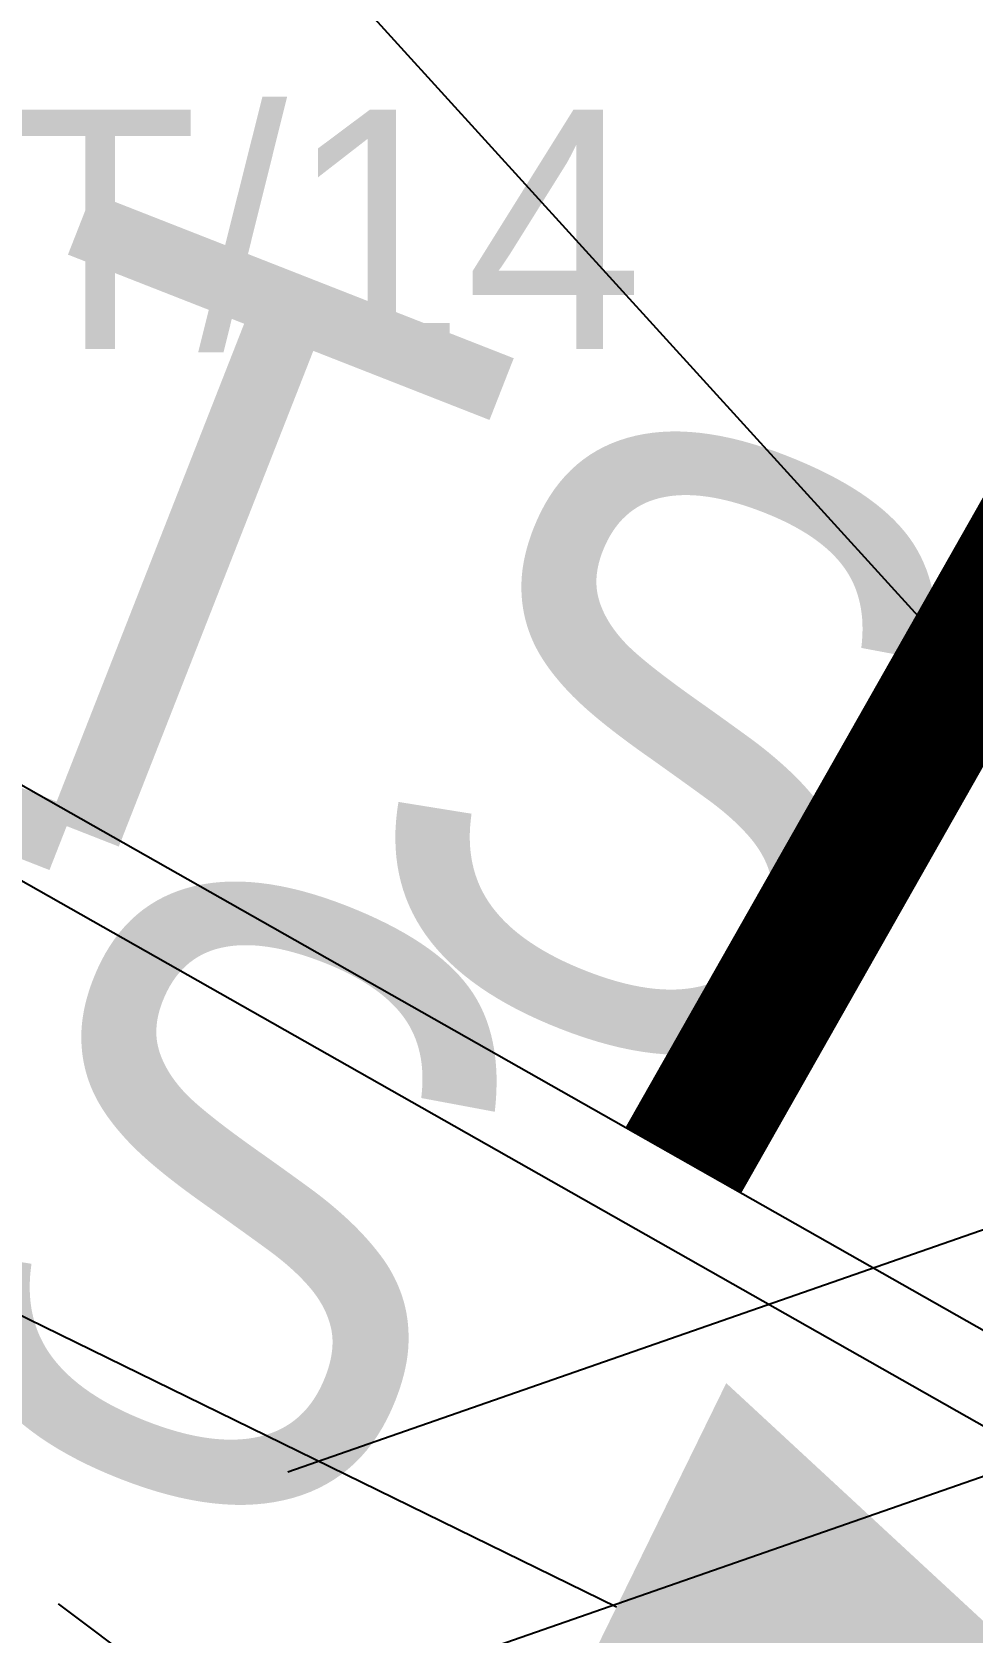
# Model space of a CAD drawing. Extents: x 421500 to 422711, y 436000 to 437000.
# Drawn here: x 421933.258 to 421934.672, y 436533.639 to 436536.044 of the extents above; entities that cross this region are included whole.
import ezdxf
from ezdxf.enums import TextEntityAlignment as Align

# ---------------------------------------------------------------- set-up
doc = ezdxf.new("R2010")
doc.units = 0
doc.linetypes.add('1001', pattern=[2, 1, 0, 1])
doc.linetypes.add('XREF UTC_716709_AJB_1b$0$DASHDOT1', pattern=[2, 1, -0.5, 0, -0.5])
doc.layers.get('0').update_dxf_attribs({"color": 210})
doc.layers.add('716709-ExBase$0$LCCPoint Features', color=8, linetype='Continuous', lineweight=0)
for name, color, linetype in [('716709-ExBase$0$XC-LCCCarriageway', 251, 'Continuous'), ('Lines', 1, 'Continuous'), ('Pr-Kerb', 2, 'Continuous'), ('Pr-KerbEdge', 8, 'Continuous'), ('XREF UTC_716709_AJB_1b$0$DATA', 7, 'Continuous'), ('XREF UTC_716709_AJB_1b$0$du-UTCDUCT-F1', 42, 'XREF UTC_716709_AJB_1b$0$DASHDOT1'), ('XREF UTC_716709_AJB_1b$0$du-UTCTEXT', 42, 'Continuous'), ('XREF UTC_716709_AJB_1b$0$Signals', 7, 'Continuous')]:
    doc.layers.add(name, color=color, linetype=linetype)
doc.styles.add('716709-ExBase$0$Style-WORKING', font='WORKING.shx')
doc.styles.add('XREF UTC_716709_AJB_1b$0$Standard', font='txt')

# ---------------------------------------------------------------- blocks, each defined once
blk = doc.blocks.new('XREF UTC_716709_AJB_1b$0$HD001P')
at = {"linetype": 'Continuous'}
blk.add_line((0, 2.75), (0, 0), dxfattribs=at)
blk.add_solid([(0.375, 2.75), (-0.375, 2.75), (0, 4)], dxfattribs=at)
at = {"layer": 'XREF UTC_716709_AJB_1b$0$DATA', "style": 'XREF UTC_716709_AJB_1b$0$Standard', "flags": 9}
for tag, p in [('SUPPORT', (0.75, 1.5)), ('BRACKETS', (0.75, 1.25)), ('HEIGHT', (0.75, 1)), ('CABLE', (0.75, 0.75)), ('PHASE', (0.75, 0.5)), ('TYPE', (0.75, 0.25)), ('NUM', (0.75, 0)), ('SITE', (0.75, -0.25)), ('IDENT', (0.75, -0.5))]:
    blk.add_attdef(tag, p, '', height=0.2, dxfattribs=at)
blk = doc.blocks.new('XREF UTC_716709_AJB_1b$0$LOUVR200')
at = {"linetype": 'Continuous'}
for p, q in [((-0.35, -0.9381), (-0.35, 0.9381)), ((-0.7, -0.7159), (-0.7, 0.7159))]:
    blk.add_line(p, q, dxfattribs=at)

msp = doc.modelspace()

# ---------------------------------------------------------------- linework, layer by layer
at = {"layer": '716709-ExBase$0$XC-LCCCarriageway', "flags": 128}
msp.add_lwpolyline([(421939.1184, 436529.7173), (421936.1579, 436533.4411), (421931.4111, 436538.6623), (421928.5571, 436541.3884), (421927.0516, 436542.5325), (421924.0647, 436544.3003), (421920.8478, 436545.6035), (421919.0847, 436546.362), (421917.2901, 436546.9229), (421915.7008, 436547.2095), (421914.0938, 436547.0502), (421912.3981, 436546.3428), (421911.0058, 436545.144)], dxfattribs=at)
msp.add_lwpolyline([(421939.1184, 436529.7173), (421936.1579, 436533.4411), (421931.4111, 436538.6623), (421928.5571, 436541.3884), (421927.0516, 436542.5325), (421924.0647, 436544.3003), (421920.8478, 436545.6035), (421919.0847, 436546.362), (421917.2901, 436546.9229), (421915.7008, 436547.2095), (421914.0938, 436547.0502), (421912.3981, 436546.3428), (421911.0058, 436545.144)], dxfattribs=at)
at = {"layer": 'Lines', "linetype": '1001', "const_width": 0.2, "flags": 128}
msp.add_lwpolyline([(421934.2368, 436534.3474), (421938.4301, 436541.7411)], dxfattribs=at)
at = {"layer": 'Pr-Kerb', "flags": 128}
msp.add_lwpolyline([(421930.8862, 436496.0741, 0.3966), (421934.9182, 436496.8829), (421939.5853, 436503.4523, 0.083402), (421942.764, 436510.0113), (421944.9898, 436517.6125, 0.348047), (421939.3934, 436531.4229), (421913.7423, 436545.9709)], format="xyb", dxfattribs=at)
at = {"layer": 'Pr-KerbEdge', "flags": 128}
msp.add_lwpolyline([(421930.9523, 436496.1802, 0.3966), (421934.8163, 436496.9553), (421939.4834, 436503.5247, 0.083402), (421942.6441, 436510.0464), (421944.8699, 436517.6477, 0.348047), (421939.3317, 436531.3141), (421913.6807, 436545.8621)], format="xyb", dxfattribs=at)
at = {"layer": 'XREF UTC_716709_AJB_1b$0$du-UTCDUCT-F1', "flags": 128}
msp.add_lwpolyline([(421940.814, 436528.0358), (421931.8695, 436534.7545)], dxfattribs=at)

# ---------------------------------------------------------------- block references
at = {"layer": 'XREF UTC_716709_AJB_1b$0$Signals'}
for name, p, rotation in [('XREF UTC_716709_AJB_1b$0$HD001P', (421931.6668, 436534.8855), 243.9109791083557), ('XREF UTC_716709_AJB_1b$0$LOUVR200', (421934.5492, 436533.4543), 289.2072517955827)]:
    msp.add_blockref(name, p, dxfattribs=dict(at, rotation=rotation))

# ---------------------------------------------------------------- texts
at = {"layer": '716709-ExBase$0$LCCPoint Features', "style": '716709-ExBase$0$Style-WORKING'}
for p in [(421933.3235, 436535.8118), (421933.3235, 436535.8118), (421932.6622, 436535.1353), (421932.6622, 436535.1353)]:
    msp.add_text('TS', height=0.9, rotation=338.5808, dxfattribs=at).set_placement(p, align=Align.TOP_LEFT)
at = {"layer": 'XREF UTC_716709_AJB_1b$0$du-UTCTEXT', "style": 'XREF UTC_716709_AJB_1b$0$Standard'}
msp.add_text('TPRT/14', height=0.36, dxfattribs=at).set_placement((421932.251, 436535.5672))

doc.saveas('drawing.dxf')
